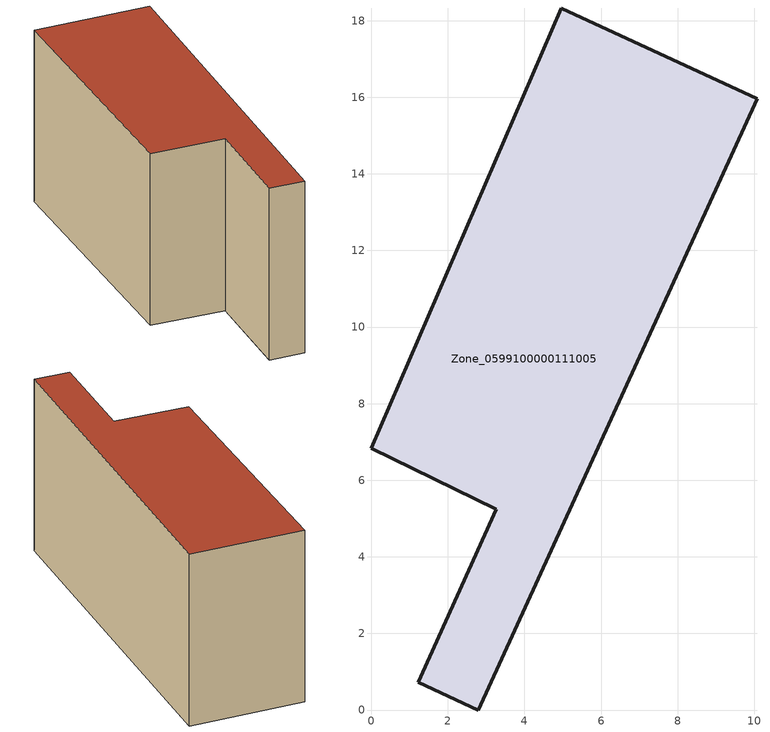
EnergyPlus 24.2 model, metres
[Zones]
Zone_0599100000111005
 floor ground (C_G): 10.08,15.96 2.79,0 1.23,0.73 3.27,5.24 0,6.84 4.96,18.33 z0
 wall outside (C_F): 2.79,0 10.08,15.96 4.96,18.33 0,6.84 3.27,5.24 1.23,0.73 2.79,0 z0:8.84
 roof outside (C_R): 1.23,0.73 2.79,0 10.08,15.96 4.96,18.33 0,6.84 3.27,5.24 z8.84
[BUILDING]
Pand.0599100000111005: North Axis=0; Terrain=City; Loads Convergence Tolerance Value=0.04; Temperature Convergence Tolerance Value=0.4; Solar Distribution=FullExterior; Maximum Number of Warmup Days=25; Minimum Number of Warmup Days=1
[Site:Location]
Rotterdam.The.Hague.AP_ZH_NLD Design_Conditions: Latitude=51.96; Longitude=4.45; Time Zone=1; Elevation=-4.5
[SITE:GROUNDTEMPERATURE:BUILDINGSURFACE]
18, 18, 18, 18, 18, 18, 18, 18, 18, 18, 18, 18
[MATERIAL] Thermal Absorptance=0.9; Solar Absorptance=0.7; Visible Absorptance=0.7
Name | Roughness | Thickness | Conductivity | Density | Specific Heat
G.TI.1946 | MediumSmooth | 0.15 | 1 | 540 | 1210
F.TI.1946 | Rough | 0.3 | 0.857143 | 1920 | 840
R.TI.1946 | MediumRough | 0.2 | 0.1 | 1500 | 1000
[CONSTRUCTION]
C_G: G.TI.1946
C_F: F.TI.1946
C_R: R.TI.1946
[ZONE]
Zone_0599100000111005: Type=1; Multiplier=1; Ceiling Height=Autocalculate; Volume=Autocalculate; Floor Area=autocalculate; Part of Total Floor Area=Yes
[ZONEINFILTRATION:DESIGNFLOWRATE]
Infil_Zone_0599100000111005: Zone or ZoneList or Space or SpaceList=Zone_0599100000111005; Schedule=AlwaysOn; Design Flow Rate Calculation Method=Flow/Area; Flow Rate per Floor Area=0.003; Constant Term Coefficient=1; Temperature Term Coefficient=0; Velocity Term Coefficient=0; Velocity Squared Term Coefficient=0
[HVACTEMPLATE:ZONE:IDEALLOADSAIRSYSTEM]
Zone_0599100000111005: Maximum Heating Supply Air Temperature=50; Minimum Cooling Supply Air Temperature=13; Maximum Heating Supply Air Humidity Ratio=0.0156; Minimum Cooling Supply Air Humidity Ratio=0.0077; Heating Limit=NoLimit; Cooling Limit=NoLimit; Dehumidification Control Type=ConstantSensibleHeatRatio; Cooling Sensible Heat Ratio=0.7; Dehumidification Setpoint=60; Humidification Control Type=None; Humidification Setpoint=30; Outdoor Air Method=None; Outdoor Air Flow Rate per Person=0.00944; Outdoor Air Flow Rate per Zone Floor Area=0; Outdoor Air Flow Rate per Zone=0; Demand Controlled Ventilation Type=None; Outdoor Air Economizer Type=NoEconomizer; Heat Recovery Type=None; Sensible Heat Recovery Effectiveness=0.7; Latent Heat Recovery Effectiveness=0.65
[ZONECONTROL:THERMOSTAT]
ThermostatControl_Zone_0599100000111005: Zone or ZoneList=Zone_0599100000111005; Control Type Schedule=DualSetpointControlType; Control 1=Thermostat_Zone_0599100000111005; Temperature Difference Between Cutout And Setpoint=0
[THERMOSTATSETPOINT:DUALSETPOINT]
Thermostat_Zone_0599100000111005: Heating Setpoint Temperature Schedule=HeatingSetpoint_Zone_0599100000111005; Cooling Setpoint Temperature Schedule=CoolingSetpoint_Zone_0599100000111005
[SCHEDULE:COMPACT]
HeatingSetpoint_Zone_0599100000111005: Through: 12/31, For: AllDays, Until: 24:00, 21
CoolingSetpoint_Zone_0599100000111005: Through: 12/31, For: AllDays, Until: 24:00, 24
DualSetpointControlType: Through: 12/31, For: AllDays, Until: 24:00, 4
AlwaysOn: Through: 12/31, For: AllDays, Until: 24:00, 1
